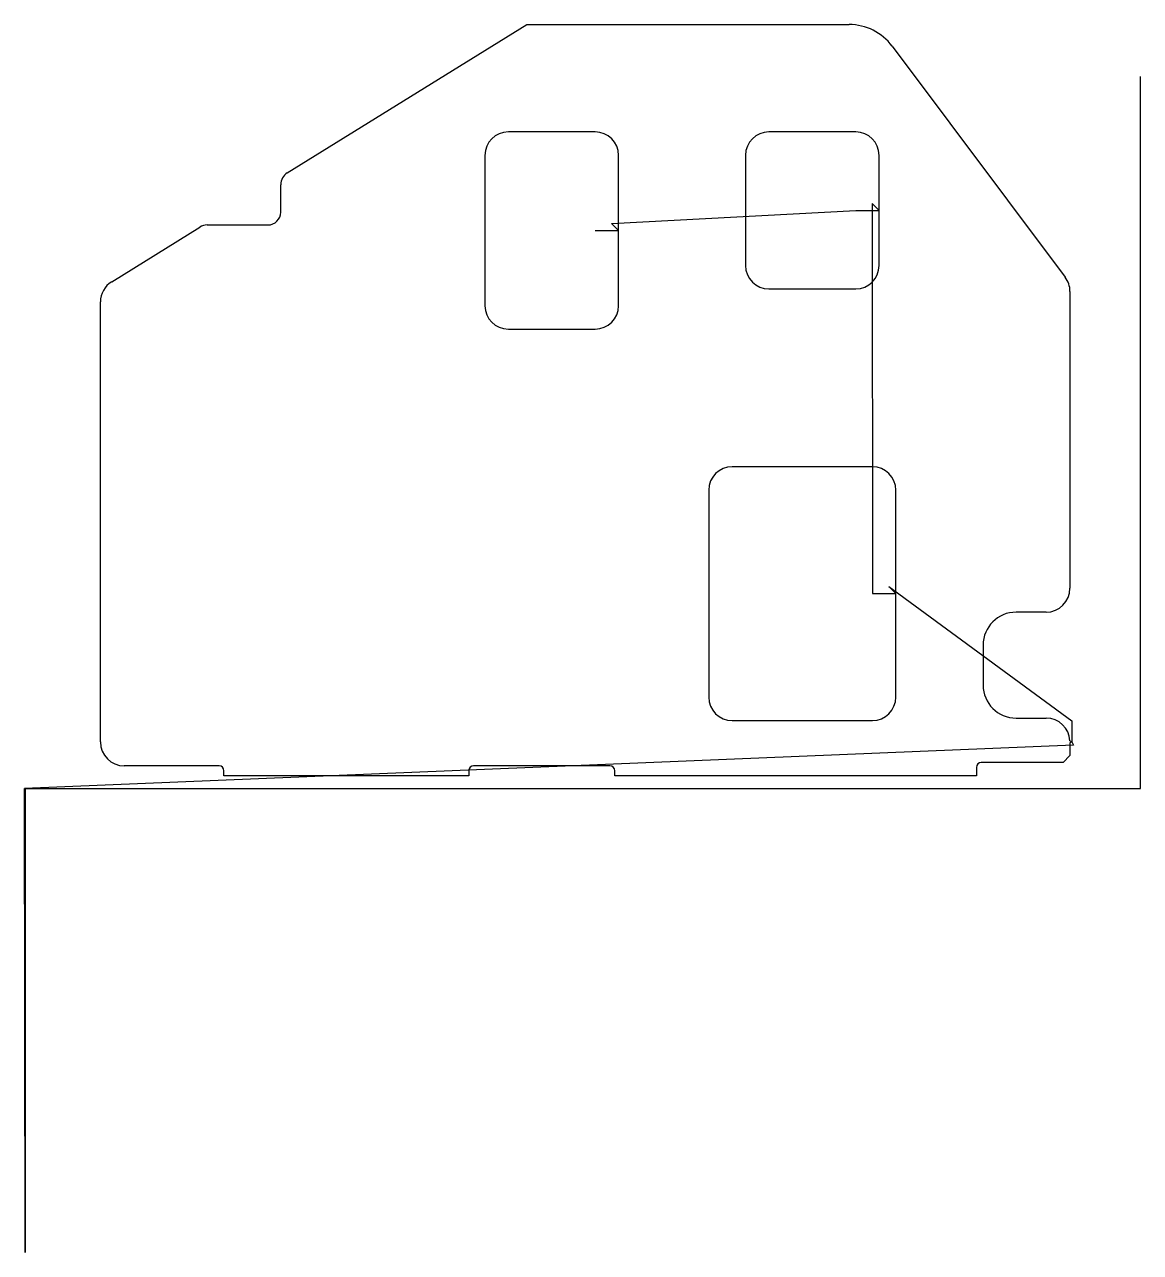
# Model space of a CAD drawing. Header units: metres. Extents: x 0 to 1670, y 0 to 1838.
import ezdxf

# ---------------------------------------------------------------- set-up
doc = ezdxf.new("R2010")
doc.units = ezdxf.units.M

msp = doc.modelspace()

# ---------------------------------------------------------------- linework, layer by layer
at = {"layer": 'TOOL_0'}
for p, q in [((393.348, 1615.678), (752.133, 1837.783)), ((752.133, 1837.783), (1234.249, 1837.783)), ((1298.869, 1805.456), (1557.879, 1459.812)), ((1670.489, 1759.003), (1670.489, 1760.003)), ((1670.489, 694.318), (1670.489, 1759.003)), ((854.27, 1677.03), (724.27, 1677.03)), ((1244.27, 1677.031), (1114.27, 1677.031)), ((689.27, 1642.03), (689.27, 1417.03)), ((889.27, 1529.53), (889.27, 1642.03)), ((1079.27, 1642.031), (1079.27, 1477.031)), ((1279.27, 1559.531), (1279.27, 1642.031)), ((383.52, 1557.033), (383.52, 1598.035)), ((1279.27, 1559.531), (1268.663, 1570.138)), ((1268.663, 1570.138), (1269.27, 986.032)), ((878.663, 1540.137), (1244.27, 1559.531)), ((1244.27, 1559.531), (1279.27, 1559.531)), ((1279.27, 1477.031), (1279.27, 1559.531)), ((130.453, 1452.933), (262.499, 1534.676)), ((273.421, 1537.783), (364.27, 1537.783)), ((854.27, 1529.53), (889.27, 1529.53)), ((889.27, 1529.53), (878.663, 1540.137)), ((889.27, 1417.03), (889.27, 1529.53)), ((1114.27, 1442.031), (1244.27, 1442.031)), ((1565.02, 1438.374), (1565.02, 994.033)), ((113.52, 764.033), (113.52, 1422.536)), ((724.27, 1382.03), (854.27, 1382.03)), ((1269.27, 1176.032), (1059.27, 1176.032)), ((1024.27, 1141.032), (1024.27, 831.032)), ((1304.27, 986.032), (1304.27, 1141.032)), ((1304.27, 986.032), (1293.663, 996.639)), ((1293.663, 996.639), (1567.604, 795.44)), ((1269.27, 986.032), (1304.27, 986.032)), ((1304.27, 831.032), (1304.27, 986.032)), ((1529.27, 958.283), (1484.27, 958.283)), ((1435.02, 909.033), (1435.02, 849.033)), ((1059.27, 796.032), (1269.27, 796.032)), ((1484.27, 799.783), (1529.27, 799.783)), ((1567.604, 795.44), (1567.604, 764.06)), ((1570.138, 759.431), (0.001, 694.318)), ((1564.989, 765.533), (1567.605, 764.06)), ((1567.604, 764.06), (1565.02, 762.533)), ((1565.02, 762.533), (1565.02, 743.722)), ((1567.605, 764.06), (1570.138, 759.431)), ((1565.02, 743.722), (1554.581, 733.283)), ((291.27, 728.283), (149.27, 728.283)), ((298.52, 713.283), (298.52, 721.033)), ((665.02, 721.033), (665.02, 713.283)), ((876.27, 728.283), (672.27, 728.283)), ((883.52, 713.283), (883.52, 721.033)), ((1425.02, 726.033), (1425.02, 713.283)), ((1554.581, 733.283), (1432.27, 733.283)), ((665.02, 713.283), (298.52, 713.283)), ((1425.02, 713.283), (883.52, 713.283)), ((0.001, 694.318), (1.001, 694.318)), ((1.001, 0.003), (0.001, 694.318)), ((0.001, 694.318), (1.001, 694.318)), ((1.001, 694.318), (1.001, 0.003)), ((1.001, 694.318), (1670.489, 694.318))]:
    msp.add_line(p, q, dxfattribs=at)
for centre, radius, start, end in [((1234.249, 1757.033), 80.75, 36.846057, 90), ((724.27, 1642.03), 35, 90, 180), ((854.27, 1642.03), 35, 0, 90), ((1114.27, 1642.031), 35, 90, 180), ((1244.27, 1642.031), 35, 0, 90), ((404.27, 1598.035), 20.75, 121.759815, 180), ((364.27, 1557.033), 19.25, 270, 0), ((273.455, 1516.914), 20.869, 90.093347, 121.667216), ((1114.27, 1477.031), 35, 180, 270), ((1244.27, 1477.031), 35, 270, 0), ((149.303, 1422.517), 35.783, 121.788135, 179.969577), ((1529.27, 1438.374), 35.75, 0, 36.845857), ((724.27, 1417.03), 35, 180, 270), ((854.27, 1417.03), 35, 270, 0), ((1059.27, 1141.032), 35, 90, 180), ((1269.27, 1141.032), 35, 0, 90), ((1529.27, 994.033), 35.75, 270, 0), ((1484.27, 909.033), 49.25, 90, 180), ((1484.27, 849.033), 49.25, 180, 270), ((1059.27, 831.032), 35, 180, 270), ((1269.27, 831.032), 35, 270, 0), ((1529.27, 764.033), 35.75, 2.404692, 90), ((149.27, 764.033), 35.75, 180, 270), ((291.27, 721.033), 7.25, 0, 90), ((672.27, 721.033), 7.25, 90, 180), ((876.27, 721.033), 7.25, 0, 90), ((1432.27, 726.033), 7.25, 90, 180)]:
    msp.add_arc(centre, radius, start, end, dxfattribs=at)

doc.saveas('drawing.dxf')
